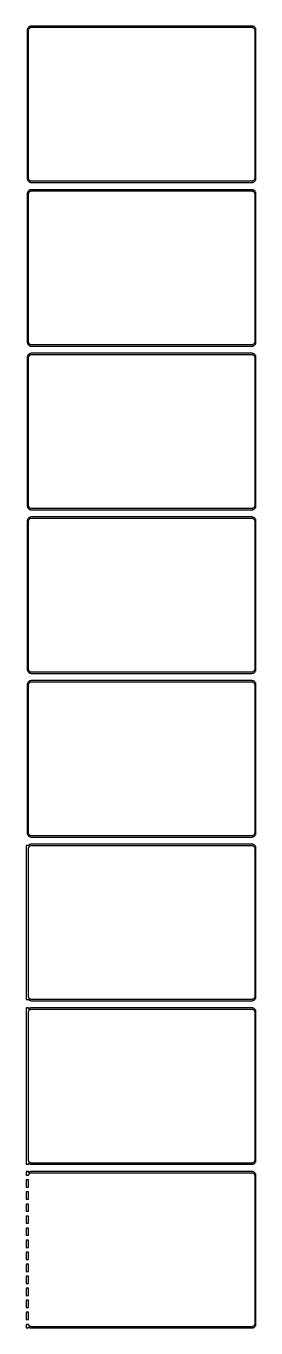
# Model space of a CAD drawing. Header units: metres. Extents: x -144 to 142, y 2963 to 6013.
# Drawn here: x -144 to 142, y 4391 to 6013 of the extents above; entities that cross this region are included whole.
import ezdxf

# ---------------------------------------------------------------- set-up
doc = ezdxf.new("R2010")
doc.units = ezdxf.units.M

msp = doc.modelspace()

# ---------------------------------------------------------------- linework, layer by layer
for p, q in [((-142.461, 6009.13), (-142.5, 6008.5)), ((-142.5, 6008.5), (-142.5, 5823.5)), ((-142.343, 6009.74), (-142.461, 6009.13)), ((-142.149, 6010.34), (-142.343, 6009.74)), ((-141.882, 6010.91), (-142.149, 6010.34)), ((-141.545, 6011.44), (-141.882, 6010.91)), ((-141.145, 6011.92), (-141.545, 6011.44)), ((-140.687, 6012.35), (-141.145, 6011.92)), ((-141, 6008), (-140.968, 6008.5)), ((-141, 5824), (-141, 6008)), ((-140.968, 6008.5), (-140.874, 6008.99)), ((-140.874, 6008.99), (-140.719, 6009.47)), ((-140.719, 6009.47), (-140.505, 6009.93)), ((-140.179, 6012.72), (-140.687, 6012.35)), ((-140.505, 6009.93), (-140.236, 6010.35)), ((-140.236, 6010.35), (-139.916, 6010.74)), ((-139.629, 6013.02), (-140.179, 6012.72)), ((-139.916, 6010.74), (-139.55, 6011.08)), ((-139.045, 6013.26), (-139.629, 6013.02)), ((-139.55, 6011.08), (-139.143, 6011.38)), ((-139.143, 6011.38), (-138.703, 6011.62)), ((-138.437, 6013.41), (-139.045, 6013.26)), ((-138.703, 6011.62), (-138.236, 6011.8)), ((-137.814, 6013.49), (-138.437, 6013.41)), ((-138.236, 6011.8), (-137.75, 6011.93)), ((137.814, 6013.49), (-137.814, 6013.49)), ((-137.75, 6011.93), (-137.251, 6011.99)), ((-137.251, 6011.99), (137.251, 6011.99)), ((137.251, 6011.99), (137.75, 6011.93)), ((137.75, 6011.93), (138.236, 6011.8)), ((138.437, 6013.41), (137.814, 6013.49)), ((138.236, 6011.8), (138.703, 6011.62)), ((139.045, 6013.26), (138.437, 6013.41)), ((138.703, 6011.62), (139.143, 6011.38)), ((139.629, 6013.02), (139.045, 6013.26)), ((139.143, 6011.38), (139.55, 6011.08)), ((139.55, 6011.08), (139.916, 6010.74)), ((140.179, 6012.72), (139.629, 6013.02)), ((139.916, 6010.74), (140.236, 6010.35)), ((140.687, 6012.35), (140.179, 6012.72)), ((140.236, 6010.35), (140.505, 6009.93)), ((140.505, 6009.93), (140.719, 6009.47)), ((141.145, 6011.92), (140.687, 6012.35)), ((140.719, 6009.47), (140.874, 6008.99)), ((140.874, 6008.99), (140.968, 6008.5)), ((140.968, 6008.5), (141, 6008)), ((141, 6008), (141, 5824)), ((141.545, 6011.44), (141.145, 6011.92)), ((141.882, 6010.91), (141.545, 6011.44)), ((142.149, 6010.34), (141.882, 6010.91)), ((142.343, 6009.74), (142.149, 6010.34)), ((142.461, 6009.13), (142.343, 6009.74)), ((142.5, 6008.5), (142.461, 6009.13)), ((142.5, 5823.5), (142.5, 6008.5)), ((-142.5, 5823.5), (-142.461, 5822.87)), ((-142.461, 5822.87), (-142.343, 5822.26)), ((-142.343, 5822.26), (-142.149, 5821.66)), ((-142.149, 5821.66), (-141.882, 5821.09)), ((-141.882, 5821.09), (-141.545, 5820.56)), ((-141.545, 5820.56), (-141.145, 5820.08)), ((-141.145, 5820.08), (-140.687, 5819.65)), ((-140.968, 5823.5), (-141, 5824)), ((-140.874, 5823.01), (-140.968, 5823.5)), ((-140.719, 5822.53), (-140.874, 5823.01)), ((-140.505, 5822.07), (-140.719, 5822.53)), ((-140.687, 5819.65), (-140.179, 5819.28)), ((-140.236, 5821.65), (-140.505, 5822.07)), ((-139.916, 5821.26), (-140.236, 5821.65)), ((-140.179, 5819.28), (-139.629, 5818.98)), ((-139.55, 5820.92), (-139.916, 5821.26)), ((-139.629, 5818.98), (-139.045, 5818.74)), ((-139.143, 5820.62), (-139.55, 5820.92)), ((-138.703, 5820.38), (-139.143, 5820.62)), ((-139.045, 5818.74), (-138.437, 5818.59)), ((-138.236, 5820.2), (-138.703, 5820.38)), ((-138.437, 5818.59), (-137.814, 5818.51)), ((-137.75, 5820.07), (-138.236, 5820.2)), ((-137.814, 5818.51), (137.814, 5818.51)), ((-137.251, 5820.01), (-137.75, 5820.07)), ((137.251, 5820.01), (-137.251, 5820.01)), ((137.75, 5820.07), (137.251, 5820.01)), ((138.236, 5820.2), (137.75, 5820.07)), ((137.814, 5818.51), (138.437, 5818.59)), ((138.703, 5820.38), (138.236, 5820.2)), ((138.437, 5818.59), (139.045, 5818.74)), ((139.143, 5820.62), (138.703, 5820.38)), ((139.045, 5818.74), (139.629, 5818.98)), ((139.55, 5820.92), (139.143, 5820.62)), ((139.916, 5821.26), (139.55, 5820.92)), ((139.629, 5818.98), (140.179, 5819.28)), ((140.236, 5821.65), (139.916, 5821.26)), ((140.179, 5819.28), (140.687, 5819.65)), ((140.505, 5822.07), (140.236, 5821.65)), ((140.719, 5822.53), (140.505, 5822.07)), ((140.687, 5819.65), (141.145, 5820.08)), ((140.874, 5823.01), (140.719, 5822.53)), ((140.968, 5823.5), (140.874, 5823.01)), ((141, 5824), (140.968, 5823.5)), ((141.145, 5820.08), (141.545, 5820.56)), ((141.545, 5820.56), (141.882, 5821.09)), ((141.882, 5821.09), (142.149, 5821.66)), ((142.149, 5821.66), (142.343, 5822.26)), ((142.343, 5822.26), (142.461, 5822.87)), ((142.461, 5822.87), (142.5, 5823.5)), ((-142.461, 5805.13), (-142.5, 5804.5)), ((-142.5, 5804.5), (-142.5, 5619.5)), ((-142.343, 5805.74), (-142.461, 5805.13)), ((-142.149, 5806.34), (-142.343, 5805.74)), ((-141.882, 5806.91), (-142.149, 5806.34)), ((-141.545, 5807.44), (-141.882, 5806.91)), ((-141.145, 5807.92), (-141.545, 5807.44)), ((-140.687, 5808.35), (-141.145, 5807.92)), ((-141, 5804), (-140.968, 5804.5)), ((-141, 5620), (-141, 5804)), ((-140.968, 5804.5), (-140.874, 5804.99)), ((-140.874, 5804.99), (-140.719, 5805.47)), ((-140.719, 5805.47), (-140.505, 5805.93)), ((-140.179, 5808.72), (-140.687, 5808.35)), ((-140.505, 5805.93), (-140.236, 5806.35)), ((-140.236, 5806.35), (-139.916, 5806.74)), ((-139.629, 5809.02), (-140.179, 5808.72)), ((-139.916, 5806.74), (-139.55, 5807.08)), ((-139.045, 5809.26), (-139.629, 5809.02)), ((-139.55, 5807.08), (-139.143, 5807.38)), ((-139.143, 5807.38), (-138.703, 5807.62)), ((-138.437, 5809.41), (-139.045, 5809.26)), ((-138.703, 5807.62), (-138.236, 5807.8)), ((-137.814, 5809.49), (-138.437, 5809.41)), ((-138.236, 5807.8), (-137.75, 5807.93)), ((137.814, 5809.49), (-137.814, 5809.49)), ((-137.75, 5807.93), (-137.251, 5807.99)), ((-137.251, 5807.99), (137.251, 5807.99)), ((137.251, 5807.99), (137.75, 5807.93)), ((137.75, 5807.93), (138.236, 5807.8)), ((138.437, 5809.41), (137.814, 5809.49)), ((138.236, 5807.8), (138.703, 5807.62)), ((139.045, 5809.26), (138.437, 5809.41)), ((138.703, 5807.62), (139.143, 5807.38)), ((139.629, 5809.02), (139.045, 5809.26)), ((139.143, 5807.38), (139.55, 5807.08)), ((139.55, 5807.08), (139.916, 5806.74)), ((140.179, 5808.72), (139.629, 5809.02)), ((139.916, 5806.74), (140.236, 5806.35)), ((140.687, 5808.35), (140.179, 5808.72)), ((140.236, 5806.35), (140.505, 5805.93)), ((140.505, 5805.93), (140.719, 5805.47)), ((141.145, 5807.92), (140.687, 5808.35)), ((140.719, 5805.47), (140.874, 5804.99)), ((140.874, 5804.99), (140.968, 5804.5)), ((140.968, 5804.5), (141, 5804)), ((141, 5804), (141, 5620)), ((141.545, 5807.44), (141.145, 5807.92)), ((141.882, 5806.91), (141.545, 5807.44)), ((142.149, 5806.34), (141.882, 5806.91)), ((142.343, 5805.74), (142.149, 5806.34)), ((142.461, 5805.13), (142.343, 5805.74)), ((142.5, 5804.5), (142.461, 5805.13)), ((142.5, 5619.5), (142.5, 5804.5)), ((-142.5, 5619.5), (-142.461, 5618.87)), ((-142.461, 5618.87), (-142.343, 5618.26)), ((-142.343, 5618.26), (-142.149, 5617.66)), ((-142.149, 5617.66), (-141.882, 5617.09)), ((-141.882, 5617.09), (-141.545, 5616.56)), ((-141.545, 5616.56), (-141.145, 5616.08)), ((-141.145, 5616.08), (-140.687, 5615.65)), ((-140.968, 5619.5), (-141, 5620)), ((-140.874, 5619.01), (-140.968, 5619.5)), ((-140.719, 5618.53), (-140.874, 5619.01)), ((-140.505, 5618.07), (-140.719, 5618.53)), ((-140.687, 5615.65), (-140.179, 5615.28)), ((-140.236, 5617.65), (-140.505, 5618.07)), ((-139.916, 5617.26), (-140.236, 5617.65)), ((-139.55, 5616.92), (-139.916, 5617.26)), ((-139.143, 5616.62), (-139.55, 5616.92)), ((-138.703, 5616.38), (-139.143, 5616.62)), ((-138.236, 5616.2), (-138.703, 5616.38)), ((-137.75, 5616.07), (-138.236, 5616.2)), ((-137.251, 5616.01), (-137.75, 5616.07)), ((137.251, 5616.01), (-137.251, 5616.01)), ((137.75, 5616.07), (137.251, 5616.01)), ((138.236, 5616.2), (137.75, 5616.07)), ((138.703, 5616.38), (138.236, 5616.2)), ((139.143, 5616.62), (138.703, 5616.38)), ((139.55, 5616.92), (139.143, 5616.62)), ((139.916, 5617.26), (139.55, 5616.92)), ((140.236, 5617.65), (139.916, 5617.26)), ((140.179, 5615.28), (140.687, 5615.65)), ((140.505, 5618.07), (140.236, 5617.65)), ((140.719, 5618.53), (140.505, 5618.07)), ((140.687, 5615.65), (141.145, 5616.08)), ((140.874, 5619.01), (140.719, 5618.53)), ((140.968, 5619.5), (140.874, 5619.01)), ((141, 5620), (140.968, 5619.5)), ((141.145, 5616.08), (141.545, 5616.56)), ((141.545, 5616.56), (141.882, 5617.09)), ((141.882, 5617.09), (142.149, 5617.66)), ((142.149, 5617.66), (142.343, 5618.26)), ((142.343, 5618.26), (142.461, 5618.87)), ((142.461, 5618.87), (142.5, 5619.5)), ((-142.461, 5601.13), (-142.5, 5600.5)), ((-142.5, 5600.5), (-142.5, 5415.5)), ((-142.343, 5601.74), (-142.461, 5601.13)), ((-142.149, 5602.34), (-142.343, 5601.74)), ((-141.882, 5602.91), (-142.149, 5602.34)), ((-141.545, 5603.44), (-141.882, 5602.91)), ((-141.145, 5603.92), (-141.545, 5603.44)), ((-140.687, 5604.35), (-141.145, 5603.92)), ((-141, 5600), (-140.968, 5600.5)), ((-141, 5416), (-141, 5600)), ((-140.968, 5600.5), (-140.874, 5600.99)), ((-140.874, 5600.99), (-140.719, 5601.47)), ((-140.719, 5601.47), (-140.505, 5601.93)), ((-140.179, 5604.72), (-140.687, 5604.35)), ((-140.505, 5601.93), (-140.236, 5602.35)), ((-140.236, 5602.35), (-139.916, 5602.74)), ((-140.179, 5615.28), (-139.629, 5614.98)), ((-139.629, 5605.02), (-140.179, 5604.72)), ((-139.916, 5602.74), (-139.55, 5603.08)), ((-139.629, 5614.98), (-139.045, 5614.74)), ((-139.045, 5605.26), (-139.629, 5605.02)), ((-139.55, 5603.08), (-139.143, 5603.38)), ((-139.143, 5603.38), (-138.703, 5603.62)), ((-139.045, 5614.74), (-138.437, 5614.59)), ((-138.437, 5605.41), (-139.045, 5605.26)), ((-138.703, 5603.62), (-138.236, 5603.8)), ((-138.437, 5614.59), (-137.814, 5614.51)), ((-137.814, 5605.49), (-138.437, 5605.41)), ((-138.236, 5603.8), (-137.75, 5603.93)), ((-137.814, 5614.51), (137.814, 5614.51)), ((137.814, 5605.49), (-137.814, 5605.49)), ((-137.75, 5603.93), (-137.251, 5603.99)), ((-137.251, 5603.99), (137.251, 5603.99)), ((137.251, 5603.99), (137.75, 5603.93)), ((137.75, 5603.93), (138.236, 5603.8)), ((137.814, 5614.51), (138.437, 5614.59)), ((138.437, 5605.41), (137.814, 5605.49)), ((138.236, 5603.8), (138.703, 5603.62)), ((138.437, 5614.59), (139.045, 5614.74)), ((139.045, 5605.26), (138.437, 5605.41)), ((138.703, 5603.62), (139.143, 5603.38)), ((139.045, 5614.74), (139.629, 5614.98)), ((139.629, 5605.02), (139.045, 5605.26)), ((139.143, 5603.38), (139.55, 5603.08)), ((139.55, 5603.08), (139.916, 5602.74)), ((139.629, 5614.98), (140.179, 5615.28)), ((140.179, 5604.72), (139.629, 5605.02)), ((139.916, 5602.74), (140.236, 5602.35)), ((140.687, 5604.35), (140.179, 5604.72)), ((140.236, 5602.35), (140.505, 5601.93)), ((140.505, 5601.93), (140.719, 5601.47)), ((141.145, 5603.92), (140.687, 5604.35)), ((140.719, 5601.47), (140.874, 5600.99)), ((140.874, 5600.99), (140.968, 5600.5)), ((140.968, 5600.5), (141, 5600)), ((141, 5600), (141, 5416)), ((141.545, 5603.44), (141.145, 5603.92)), ((141.882, 5602.91), (141.545, 5603.44)), ((142.149, 5602.34), (141.882, 5602.91)), ((142.343, 5601.74), (142.149, 5602.34)), ((142.461, 5601.13), (142.343, 5601.74)), ((142.5, 5600.5), (142.461, 5601.13)), ((142.5, 5415.5), (142.5, 5600.5)), ((-142.5, 5415.5), (-142.461, 5414.87)), ((-142.461, 5414.87), (-142.343, 5414.26)), ((-142.343, 5414.26), (-142.149, 5413.66)), ((-142.149, 5413.66), (-141.882, 5413.09)), ((-141.882, 5413.09), (-141.545, 5412.56)), ((-141.545, 5412.56), (-141.145, 5412.08)), ((-141.145, 5412.08), (-140.687, 5411.65)), ((-140.968, 5415.5), (-141, 5416)), ((-140.874, 5415.01), (-140.968, 5415.5)), ((-140.719, 5414.53), (-140.874, 5415.01)), ((-140.505, 5414.07), (-140.719, 5414.53)), ((-140.687, 5411.65), (-140.179, 5411.28)), ((-140.236, 5413.65), (-140.505, 5414.07)), ((-139.916, 5413.26), (-140.236, 5413.65)), ((-140.179, 5411.28), (-139.629, 5410.98)), ((-139.55, 5412.92), (-139.916, 5413.26)), ((-139.629, 5410.98), (-139.045, 5410.74)), ((-139.143, 5412.62), (-139.55, 5412.92)), ((-138.703, 5412.38), (-139.143, 5412.62)), ((-139.045, 5410.74), (-138.437, 5410.59)), ((-138.236, 5412.2), (-138.703, 5412.38)), ((-138.437, 5410.59), (-137.814, 5410.51)), ((-137.75, 5412.07), (-138.236, 5412.2)), ((-137.814, 5410.51), (137.814, 5410.51)), ((-137.251, 5412.01), (-137.75, 5412.07)), ((137.251, 5412.01), (-137.251, 5412.01)), ((137.75, 5412.07), (137.251, 5412.01)), ((138.236, 5412.2), (137.75, 5412.07)), ((137.814, 5410.51), (138.437, 5410.59)), ((138.703, 5412.38), (138.236, 5412.2)), ((138.437, 5410.59), (139.045, 5410.74)), ((139.143, 5412.62), (138.703, 5412.38)), ((139.045, 5410.74), (139.629, 5410.98)), ((139.55, 5412.92), (139.143, 5412.62)), ((139.916, 5413.26), (139.55, 5412.92)), ((139.629, 5410.98), (140.179, 5411.28)), ((140.236, 5413.65), (139.916, 5413.26)), ((140.179, 5411.28), (140.687, 5411.65)), ((140.505, 5414.07), (140.236, 5413.65)), ((140.719, 5414.53), (140.505, 5414.07)), ((140.687, 5411.65), (141.145, 5412.08)), ((140.874, 5415.01), (140.719, 5414.53)), ((140.968, 5415.5), (140.874, 5415.01)), ((141, 5416), (140.968, 5415.5)), ((141.145, 5412.08), (141.545, 5412.56)), ((141.545, 5412.56), (141.882, 5413.09)), ((141.882, 5413.09), (142.149, 5413.66)), ((142.149, 5413.66), (142.343, 5414.26)), ((142.343, 5414.26), (142.461, 5414.87)), ((142.461, 5414.87), (142.5, 5415.5)), ((-142.461, 5397.13), (-142.5, 5396.5)), ((-142.5, 5396.5), (-142.5, 5211.5)), ((-142.343, 5397.74), (-142.461, 5397.13)), ((-142.149, 5398.34), (-142.343, 5397.74)), ((-141.882, 5398.91), (-142.149, 5398.34)), ((-141.545, 5399.44), (-141.882, 5398.91)), ((-141.145, 5399.92), (-141.545, 5399.44)), ((-140.687, 5400.35), (-141.145, 5399.92)), ((-141, 5396), (-140.968, 5396.5)), ((-141, 5212), (-141, 5396)), ((-140.968, 5396.5), (-140.874, 5396.99)), ((-140.874, 5396.99), (-140.719, 5397.47)), ((-140.719, 5397.47), (-140.505, 5397.93)), ((-140.179, 5400.72), (-140.687, 5400.35)), ((-140.505, 5397.93), (-140.236, 5398.35)), ((-140.236, 5398.35), (-139.916, 5398.74)), ((-139.629, 5401.02), (-140.179, 5400.72)), ((-139.916, 5398.74), (-139.55, 5399.08)), ((-139.045, 5401.26), (-139.629, 5401.02)), ((-139.55, 5399.08), (-139.143, 5399.38)), ((-139.143, 5399.38), (-138.703, 5399.62)), ((-138.437, 5401.41), (-139.045, 5401.26)), ((-138.703, 5399.62), (-138.236, 5399.8)), ((-137.814, 5401.49), (-138.437, 5401.41)), ((-138.236, 5399.8), (-137.75, 5399.93)), ((137.814, 5401.49), (-137.814, 5401.49)), ((-137.75, 5399.93), (-137.251, 5399.99)), ((-137.251, 5399.99), (137.251, 5399.99)), ((137.251, 5399.99), (137.75, 5399.93)), ((137.75, 5399.93), (138.236, 5399.8)), ((138.437, 5401.41), (137.814, 5401.49)), ((138.236, 5399.8), (138.703, 5399.62)), ((139.045, 5401.26), (138.437, 5401.41)), ((138.703, 5399.62), (139.143, 5399.38)), ((139.629, 5401.02), (139.045, 5401.26)), ((139.143, 5399.38), (139.55, 5399.08)), ((139.55, 5399.08), (139.916, 5398.74)), ((140.179, 5400.72), (139.629, 5401.02)), ((139.916, 5398.74), (140.236, 5398.35)), ((140.687, 5400.35), (140.179, 5400.72)), ((140.236, 5398.35), (140.505, 5397.93)), ((140.505, 5397.93), (140.719, 5397.47)), ((141.145, 5399.92), (140.687, 5400.35)), ((140.719, 5397.47), (140.874, 5396.99)), ((140.874, 5396.99), (140.968, 5396.5)), ((140.968, 5396.5), (141, 5396)), ((141, 5396), (141, 5212)), ((141.545, 5399.44), (141.145, 5399.92)), ((141.882, 5398.91), (141.545, 5399.44)), ((142.149, 5398.34), (141.882, 5398.91)), ((142.343, 5397.74), (142.149, 5398.34)), ((142.461, 5397.13), (142.343, 5397.74)), ((142.5, 5396.5), (142.461, 5397.13)), ((142.5, 5211.5), (142.5, 5396.5)), ((-142.5, 5211.5), (-142.461, 5210.87)), ((-142.461, 5210.87), (-142.343, 5210.26)), ((-142.343, 5210.26), (-142.149, 5209.66)), ((-140.968, 5211.5), (-141, 5212)), ((-140.874, 5211.01), (-140.968, 5211.5)), ((-140.719, 5210.53), (-140.874, 5211.01)), ((-140.505, 5210.07), (-140.719, 5210.53)), ((-140.236, 5209.65), (-140.505, 5210.07)), ((140.505, 5210.07), (140.236, 5209.65)), ((140.719, 5210.53), (140.505, 5210.07)), ((140.874, 5211.01), (140.719, 5210.53)), ((140.968, 5211.5), (140.874, 5211.01)), ((141, 5212), (140.968, 5211.5)), ((142.149, 5209.66), (142.343, 5210.26)), ((142.343, 5210.26), (142.461, 5210.87)), ((142.461, 5210.87), (142.5, 5211.5)), ((-142.343, 5193.74), (-142.461, 5193.13)), ((-142.149, 5194.34), (-142.343, 5193.74)), ((-142.149, 5209.66), (-141.882, 5209.09)), ((-141.882, 5194.91), (-142.149, 5194.34)), ((-141.882, 5209.09), (-141.545, 5208.56)), ((-141.545, 5195.44), (-141.882, 5194.91)), ((-141.545, 5208.56), (-141.145, 5208.08)), ((-141.145, 5195.92), (-141.545, 5195.44)), ((-141.145, 5208.08), (-140.687, 5207.65)), ((-140.687, 5196.35), (-141.145, 5195.92)), ((-140.719, 5193.47), (-140.505, 5193.93)), ((-140.687, 5207.65), (-140.179, 5207.28)), ((-140.179, 5196.72), (-140.687, 5196.35)), ((-140.505, 5193.93), (-140.236, 5194.35)), ((-139.916, 5209.26), (-140.236, 5209.65)), ((-140.236, 5194.35), (-139.916, 5194.74)), ((-140.179, 5207.28), (-139.629, 5206.98)), ((-139.629, 5197.02), (-140.179, 5196.72)), ((-139.55, 5208.92), (-139.916, 5209.26)), ((-139.916, 5194.74), (-139.55, 5195.08)), ((-139.629, 5206.98), (-139.045, 5206.74)), ((-139.045, 5197.26), (-139.629, 5197.02)), ((-139.143, 5208.62), (-139.55, 5208.92)), ((-139.55, 5195.08), (-139.143, 5195.38)), ((-138.703, 5208.38), (-139.143, 5208.62)), ((-139.143, 5195.38), (-138.703, 5195.62)), ((-139.045, 5206.74), (-138.437, 5206.59)), ((-138.437, 5197.41), (-139.045, 5197.26)), ((-138.236, 5208.2), (-138.703, 5208.38)), ((-138.703, 5195.62), (-138.236, 5195.8)), ((-138.437, 5206.59), (-137.814, 5206.51)), ((-137.814, 5197.49), (-138.437, 5197.41)), ((-137.75, 5208.07), (-138.236, 5208.2)), ((-138.236, 5195.8), (-137.75, 5195.93)), ((-137.814, 5206.51), (137.814, 5206.51)), ((137.814, 5197.49), (-137.814, 5197.49)), ((-137.251, 5208.01), (-137.75, 5208.07)), ((-137.75, 5195.93), (-137.251, 5195.99)), ((137.251, 5208.01), (-137.251, 5208.01)), ((-137.251, 5195.99), (137.251, 5195.99)), ((137.75, 5208.07), (137.251, 5208.01)), ((137.251, 5195.99), (137.75, 5195.93)), ((138.236, 5208.2), (137.75, 5208.07)), ((137.75, 5195.93), (138.236, 5195.8)), ((137.814, 5206.51), (138.437, 5206.59)), ((138.437, 5197.41), (137.814, 5197.49)), ((138.703, 5208.38), (138.236, 5208.2)), ((138.236, 5195.8), (138.703, 5195.62)), ((138.437, 5206.59), (139.045, 5206.74)), ((139.045, 5197.26), (138.437, 5197.41)), ((139.143, 5208.62), (138.703, 5208.38)), ((138.703, 5195.62), (139.143, 5195.38)), ((139.045, 5206.74), (139.629, 5206.98)), ((139.629, 5197.02), (139.045, 5197.26)), ((139.55, 5208.92), (139.143, 5208.62)), ((139.143, 5195.38), (139.55, 5195.08)), ((139.916, 5209.26), (139.55, 5208.92)), ((139.55, 5195.08), (139.916, 5194.74)), ((139.629, 5206.98), (140.179, 5207.28)), ((140.179, 5196.72), (139.629, 5197.02)), ((140.236, 5209.65), (139.916, 5209.26)), ((139.916, 5194.74), (140.236, 5194.35)), ((140.179, 5207.28), (140.687, 5207.65)), ((140.687, 5196.35), (140.179, 5196.72)), ((140.236, 5194.35), (140.505, 5193.93)), ((140.505, 5193.93), (140.719, 5193.47)), ((140.687, 5207.65), (141.145, 5208.08)), ((141.145, 5195.92), (140.687, 5196.35)), ((141.145, 5208.08), (141.545, 5208.56)), ((141.545, 5195.44), (141.145, 5195.92)), ((141.545, 5208.56), (141.882, 5209.09)), ((141.882, 5194.91), (141.545, 5195.44)), ((141.882, 5209.09), (142.149, 5209.66)), ((142.149, 5194.34), (141.882, 5194.91)), ((142.343, 5193.74), (142.149, 5194.34)), ((142.461, 5193.13), (142.343, 5193.74)), ((-142.461, 5193.13), (-142.5, 5192.5)), ((-142.5, 5192.5), (-142.5, 5007.5)), ((-141, 5192), (-140.968, 5192.5)), ((-141, 5008), (-141, 5192)), ((-140.968, 5192.5), (-140.874, 5192.99)), ((-140.874, 5192.99), (-140.719, 5193.47)), ((140.719, 5193.47), (140.874, 5192.99)), ((140.874, 5192.99), (140.968, 5192.5)), ((140.968, 5192.5), (141, 5192)), ((141, 5192), (141, 5008)), ((142.5, 5192.5), (142.461, 5193.13)), ((142.5, 5007.5), (142.5, 5192.5)), ((-142.5, 5007.5), (-142.461, 5006.87)), ((-142.461, 5006.87), (-142.343, 5006.26)), ((-142.343, 5006.26), (-142.149, 5005.66)), ((-142.149, 5005.66), (-141.882, 5005.09)), ((-141.882, 5005.09), (-141.545, 5004.56)), ((-141.545, 5004.56), (-141.145, 5004.08)), ((-141.145, 5004.08), (-140.687, 5003.65)), ((-140.968, 5007.5), (-141, 5008)), ((-140.874, 5007.01), (-140.968, 5007.5)), ((-140.719, 5006.53), (-140.874, 5007.01)), ((-140.505, 5006.07), (-140.719, 5006.53)), ((-140.687, 5003.65), (-140.179, 5003.28)), ((-140.236, 5005.65), (-140.505, 5006.07)), ((-139.916, 5005.26), (-140.236, 5005.65)), ((-140.179, 5003.28), (-139.629, 5002.98)), ((-139.55, 5004.92), (-139.916, 5005.26)), ((-139.629, 5002.98), (-139.045, 5002.74)), ((-139.143, 5004.62), (-139.55, 5004.92)), ((-138.703, 5004.38), (-139.143, 5004.62)), ((-139.045, 5002.74), (-138.437, 5002.59)), ((-138.236, 5004.2), (-138.703, 5004.38)), ((-138.437, 5002.59), (-137.814, 5002.51)), ((-137.75, 5004.07), (-138.236, 5004.2)), ((-137.814, 5002.51), (137.814, 5002.51)), ((-137.251, 5004.01), (-137.75, 5004.07)), ((137.251, 5004.01), (-137.251, 5004.01)), ((137.75, 5004.07), (137.251, 5004.01)), ((138.236, 5004.2), (137.75, 5004.07)), ((137.814, 5002.51), (138.437, 5002.59)), ((138.703, 5004.38), (138.236, 5004.2)), ((138.437, 5002.59), (139.045, 5002.74)), ((139.143, 5004.62), (138.703, 5004.38)), ((139.045, 5002.74), (139.629, 5002.98)), ((139.55, 5004.92), (139.143, 5004.62)), ((139.916, 5005.26), (139.55, 5004.92)), ((139.629, 5002.98), (140.179, 5003.28)), ((140.236, 5005.65), (139.916, 5005.26)), ((140.179, 5003.28), (140.687, 5003.65)), ((140.505, 5006.07), (140.236, 5005.65)), ((140.719, 5006.53), (140.505, 5006.07)), ((140.687, 5003.65), (141.145, 5004.08)), ((140.874, 5007.01), (140.719, 5006.53)), ((140.968, 5007.5), (140.874, 5007.01)), ((141, 5008), (140.968, 5007.5)), ((141.145, 5004.08), (141.545, 5004.56)), ((141.545, 5004.56), (141.882, 5005.09)), ((141.882, 5005.09), (142.149, 5005.66)), ((142.149, 5005.66), (142.343, 5006.26)), ((142.343, 5006.26), (142.461, 5006.87)), ((142.461, 5006.87), (142.5, 5007.5)), ((-141, 4992.06), (-144, 4992.06)), ((-144, 4992.06), (-144, 4799.94)), ((-140.687, 4992.35), (-141, 4992.06)), ((-141, 4988), (-140.968, 4988.5)), ((-141, 4804), (-141, 4988)), ((-140.968, 4988.5), (-140.874, 4988.99)), ((-140.874, 4988.99), (-140.719, 4989.47)), ((-140.719, 4989.47), (-140.505, 4989.93)), ((-140.179, 4992.72), (-140.687, 4992.35)), ((-140.505, 4989.93), (-140.236, 4990.35)), ((-140.236, 4990.35), (-139.916, 4990.74)), ((-139.629, 4993.02), (-140.179, 4992.72)), ((-139.916, 4990.74), (-139.55, 4991.08)), ((-139.045, 4993.26), (-139.629, 4993.02)), ((-139.55, 4991.08), (-139.143, 4991.38)), ((-139.143, 4991.38), (-138.703, 4991.62)), ((-138.437, 4993.41), (-139.045, 4993.26)), ((-138.703, 4991.62), (-138.236, 4991.8)), ((-137.814, 4993.49), (-138.437, 4993.41)), ((-138.236, 4991.8), (-137.75, 4991.93)), ((137.814, 4993.49), (-137.814, 4993.49)), ((-137.75, 4991.93), (-137.251, 4991.99)), ((-137.251, 4991.99), (137.251, 4991.99)), ((137.251, 4991.99), (137.75, 4991.93)), ((137.75, 4991.93), (138.236, 4991.8)), ((138.437, 4993.41), (137.814, 4993.49)), ((138.236, 4991.8), (138.703, 4991.62)), ((139.045, 4993.26), (138.437, 4993.41)), ((138.703, 4991.62), (139.143, 4991.38)), ((139.629, 4993.02), (139.045, 4993.26)), ((139.143, 4991.38), (139.55, 4991.08)), ((139.55, 4991.08), (139.916, 4990.74)), ((140.179, 4992.72), (139.629, 4993.02)), ((139.916, 4990.74), (140.236, 4990.35)), ((140.687, 4992.35), (140.179, 4992.72)), ((140.236, 4990.35), (140.505, 4989.93)), ((140.505, 4989.93), (140.719, 4989.47)), ((141.145, 4991.92), (140.687, 4992.35)), ((140.719, 4989.47), (140.874, 4988.99)), ((140.874, 4988.99), (140.968, 4988.5)), ((140.968, 4988.5), (141, 4988)), ((141, 4988), (141, 4804)), ((141.545, 4991.44), (141.145, 4991.92)), ((141.882, 4990.91), (141.545, 4991.44)), ((142.149, 4990.34), (141.882, 4990.91)), ((142.343, 4989.74), (142.149, 4990.34)), ((142.461, 4989.13), (142.343, 4989.74)), ((142.5, 4988.5), (142.461, 4989.13)), ((142.5, 4803.5), (142.5, 4988.5)), ((-144, 4799.94), (-141, 4799.94)), ((-141, 4789.47), (-144, 4789.47)), ((-144, 4789.47), (-144, 4594.53)), ((-140.968, 4803.5), (-141, 4804)), ((-141, 4799.94), (-140.687, 4799.65)), ((-141, 4788.06), (-141, 4789.47)), ((-140.687, 4788.35), (-141, 4788.06)), ((-140.874, 4803.01), (-140.968, 4803.5)), ((-140.719, 4802.53), (-140.874, 4803.01)), ((-140.505, 4802.07), (-140.719, 4802.53)), ((-140.687, 4799.65), (-140.179, 4799.28)), ((-140.179, 4788.72), (-140.687, 4788.35)), ((-140.236, 4801.65), (-140.505, 4802.07)), ((-139.916, 4801.26), (-140.236, 4801.65)), ((-140.179, 4799.28), (-139.629, 4798.98)), ((-139.629, 4789.02), (-140.179, 4788.72)), ((-139.55, 4800.92), (-139.916, 4801.26)), ((-139.629, 4798.98), (-139.045, 4798.74)), ((-139.045, 4789.26), (-139.629, 4789.02)), ((-139.143, 4800.62), (-139.55, 4800.92)), ((-138.703, 4800.38), (-139.143, 4800.62)), ((-139.045, 4798.74), (-138.437, 4798.59)), ((-138.437, 4789.41), (-139.045, 4789.26)), ((-138.236, 4800.2), (-138.703, 4800.38)), ((-138.703, 4787.62), (-138.236, 4787.8)), ((-138.437, 4798.59), (-137.814, 4798.51)), ((-137.814, 4789.49), (-138.437, 4789.41)), ((-137.75, 4800.07), (-138.236, 4800.2)), ((-138.236, 4787.8), (-137.75, 4787.93)), ((-137.814, 4798.51), (137.814, 4798.51)), ((137.814, 4789.49), (-137.814, 4789.49)), ((-137.251, 4800.01), (-137.75, 4800.07)), ((-137.75, 4787.93), (-137.251, 4787.99)), ((137.251, 4800.01), (-137.251, 4800.01)), ((-137.251, 4787.99), (137.251, 4787.99)), ((137.75, 4800.07), (137.251, 4800.01)), ((137.251, 4787.99), (137.75, 4787.93)), ((138.236, 4800.2), (137.75, 4800.07)), ((137.75, 4787.93), (138.236, 4787.8)), ((137.814, 4798.51), (138.437, 4798.59)), ((138.437, 4789.41), (137.814, 4789.49)), ((138.703, 4800.38), (138.236, 4800.2)), ((138.236, 4787.8), (138.703, 4787.62)), ((138.437, 4798.59), (139.045, 4798.74)), ((139.045, 4789.26), (138.437, 4789.41)), ((139.143, 4800.62), (138.703, 4800.38)), ((139.045, 4798.74), (139.629, 4798.98)), ((139.629, 4789.02), (139.045, 4789.26)), ((139.55, 4800.92), (139.143, 4800.62)), ((139.916, 4801.26), (139.55, 4800.92)), ((139.629, 4798.98), (140.179, 4799.28)), ((140.179, 4788.72), (139.629, 4789.02)), ((140.236, 4801.65), (139.916, 4801.26)), ((140.179, 4799.28), (140.687, 4799.65)), ((140.687, 4788.35), (140.179, 4788.72)), ((140.505, 4802.07), (140.236, 4801.65)), ((140.719, 4802.53), (140.505, 4802.07)), ((140.687, 4799.65), (141.145, 4800.08)), ((141.145, 4787.92), (140.687, 4788.35)), ((140.874, 4803.01), (140.719, 4802.53)), ((140.968, 4803.5), (140.874, 4803.01)), ((141, 4804), (140.968, 4803.5)), ((141.145, 4800.08), (141.545, 4800.56)), ((141.545, 4787.44), (141.145, 4787.92)), ((141.545, 4800.56), (141.882, 4801.09)), ((141.882, 4801.09), (142.149, 4801.66)), ((142.149, 4801.66), (142.343, 4802.26)), ((142.343, 4802.26), (142.461, 4802.87)), ((142.461, 4802.87), (142.5, 4803.5)), ((-141, 4784), (-140.968, 4784.5)), ((-141, 4600), (-141, 4784)), ((-140.968, 4784.5), (-140.874, 4784.99)), ((-140.874, 4784.99), (-140.719, 4785.47)), ((-140.719, 4785.47), (-140.505, 4785.93)), ((-140.505, 4785.93), (-140.236, 4786.35)), ((-140.236, 4786.35), (-139.916, 4786.74)), ((-139.916, 4786.74), (-139.55, 4787.08)), ((-139.55, 4787.08), (-139.143, 4787.38)), ((-139.143, 4787.38), (-138.703, 4787.62)), ((138.703, 4787.62), (139.143, 4787.38)), ((139.143, 4787.38), (139.55, 4787.08)), ((139.55, 4787.08), (139.916, 4786.74)), ((139.916, 4786.74), (140.236, 4786.35)), ((140.236, 4786.35), (140.505, 4785.93)), ((140.505, 4785.93), (140.719, 4785.47)), ((140.719, 4785.47), (140.874, 4784.99)), ((140.874, 4784.99), (140.968, 4784.5)), ((140.968, 4784.5), (141, 4784)), ((141, 4784), (141, 4600)), ((141.882, 4786.91), (141.545, 4787.44)), ((142.149, 4786.34), (141.882, 4786.91)), ((142.343, 4785.74), (142.149, 4786.34)), ((142.461, 4785.13), (142.343, 4785.74)), ((142.5, 4784.5), (142.461, 4785.13)), ((142.5, 4599.5), (142.5, 4784.5)), ((-144, 4594.53), (-141, 4594.53)), ((-140.968, 4599.5), (-141, 4600)), ((-141, 4594.53), (-141, 4595.94)), ((-141, 4595.94), (-140.687, 4595.65)), ((-140.874, 4599.01), (-140.968, 4599.5)), ((-140.719, 4598.53), (-140.874, 4599.01)), ((-140.505, 4598.07), (-140.719, 4598.53)), ((-140.687, 4595.65), (-140.179, 4595.28)), ((-140.236, 4597.65), (-140.505, 4598.07)), ((-139.916, 4597.26), (-140.236, 4597.65)), ((-140.179, 4595.28), (-139.629, 4594.98)), ((-139.55, 4596.92), (-139.916, 4597.26)), ((-139.629, 4594.98), (-139.045, 4594.74)), ((-139.143, 4596.62), (-139.55, 4596.92)), ((-138.703, 4596.38), (-139.143, 4596.62)), ((-139.045, 4594.74), (-138.437, 4594.59)), ((-138.236, 4596.2), (-138.703, 4596.38)), ((-138.437, 4594.59), (-137.814, 4594.51)), ((-137.75, 4596.07), (-138.236, 4596.2)), ((-137.814, 4594.51), (137.814, 4594.51)), ((-137.251, 4596.01), (-137.75, 4596.07)), ((137.251, 4596.01), (-137.251, 4596.01)), ((137.75, 4596.07), (137.251, 4596.01)), ((138.236, 4596.2), (137.75, 4596.07)), ((137.814, 4594.51), (138.437, 4594.59)), ((138.703, 4596.38), (138.236, 4596.2)), ((138.437, 4594.59), (139.045, 4594.74)), ((139.143, 4596.62), (138.703, 4596.38)), ((139.045, 4594.74), (139.629, 4594.98)), ((139.55, 4596.92), (139.143, 4596.62)), ((139.916, 4597.26), (139.55, 4596.92)), ((139.629, 4594.98), (140.179, 4595.28)), ((140.236, 4597.65), (139.916, 4597.26)), ((140.179, 4595.28), (140.687, 4595.65)), ((140.505, 4598.07), (140.236, 4597.65)), ((140.719, 4598.53), (140.505, 4598.07)), ((140.687, 4595.65), (141.145, 4596.08)), ((140.874, 4599.01), (140.719, 4598.53)), ((140.968, 4599.5), (140.874, 4599.01)), ((141, 4600), (140.968, 4599.5)), ((141.145, 4596.08), (141.545, 4596.56)), ((141.545, 4596.56), (141.882, 4597.09)), ((141.882, 4597.09), (142.149, 4597.66)), ((142.149, 4597.66), (142.343, 4598.26)), ((142.343, 4598.26), (142.461, 4598.87)), ((142.461, 4598.87), (142.5, 4599.5)), ((-141, 4585.49), (-144, 4585.49)), ((-144, 4585.49), (-144, 4580.99)), ((-144, 4580.99), (-140.874, 4580.99)), ((-141, 4584.06), (-141, 4585.49)), ((-140.687, 4584.35), (-141, 4584.06)), ((-140.874, 4580.99), (-140.719, 4581.47)), ((-140.874, 4580.99), (-140.874, 4580.99)), ((-140.719, 4581.47), (-140.505, 4581.93)), ((-140.179, 4584.72), (-140.687, 4584.35)), ((-140.505, 4581.93), (-140.236, 4582.35)), ((-140.236, 4582.35), (-139.916, 4582.74)), ((-139.629, 4585.02), (-140.179, 4584.72)), ((-139.916, 4582.74), (-139.55, 4583.08)), ((-139.045, 4585.26), (-139.629, 4585.02)), ((-139.55, 4583.08), (-139.143, 4583.38)), ((-139.143, 4583.38), (-138.703, 4583.62)), ((-138.437, 4585.41), (-139.045, 4585.26)), ((-138.703, 4583.62), (-138.236, 4583.8)), ((-137.814, 4585.49), (-138.437, 4585.41)), ((-138.236, 4583.8), (-137.75, 4583.93)), ((137.814, 4585.49), (-137.814, 4585.49)), ((-137.75, 4583.93), (-137.251, 4583.99)), ((-137.251, 4583.99), (137.251, 4583.99)), ((137.251, 4583.99), (137.75, 4583.93)), ((137.75, 4583.93), (138.236, 4583.8)), ((138.437, 4585.41), (137.814, 4585.49)), ((138.236, 4583.8), (138.703, 4583.62)), ((139.045, 4585.26), (138.437, 4585.41)), ((138.703, 4583.62), (139.143, 4583.38)), ((139.629, 4585.02), (139.045, 4585.26)), ((139.143, 4583.38), (139.55, 4583.08)), ((139.55, 4583.08), (139.916, 4582.74)), ((140.179, 4584.72), (139.629, 4585.02)), ((139.916, 4582.74), (140.236, 4582.35)), ((140.687, 4584.35), (140.179, 4584.72)), ((140.236, 4582.35), (140.505, 4581.93)), ((140.505, 4581.93), (140.719, 4581.47)), ((141.145, 4583.92), (140.687, 4584.35)), ((140.719, 4581.47), (140.874, 4580.99)), ((140.874, 4580.99), (140.968, 4580.5)), ((140.968, 4580.5), (141, 4580)), ((141, 4580), (141, 4396)), ((141.545, 4583.44), (141.145, 4583.92)), ((141.882, 4582.91), (141.545, 4583.44)), ((142.149, 4582.34), (141.882, 4582.91)), ((142.343, 4581.74), (142.149, 4582.34)), ((142.461, 4581.13), (142.343, 4581.74)), ((142.5, 4580.5), (142.461, 4581.13)), ((142.5, 4395.5), (142.5, 4580.5)), ((-141, 4575.01), (-144, 4575.01)), ((-144, 4575.01), (-144, 4565.99)), ((-144, 4565.99), (-141, 4565.99)), ((-141, 4565.99), (-141, 4575.01)), ((-141, 4560.01), (-144, 4560.01)), ((-144, 4560.01), (-144, 4550.99)), ((-144, 4550.99), (-141, 4550.99)), ((-141, 4545.01), (-144, 4545.01)), ((-144, 4545.01), (-144, 4535.99)), ((-141, 4550.99), (-141, 4560.01)), ((-141, 4535.99), (-141, 4545.01)), ((-144, 4535.99), (-141, 4535.99)), ((-141, 4530.01), (-144, 4530.01)), ((-144, 4530.01), (-144, 4520.99)), ((-141, 4520.99), (-141, 4530.01)), ((-144, 4520.99), (-141, 4520.99)), ((-141, 4515.01), (-144, 4515.01)), ((-144, 4515.01), (-144, 4505.99)), ((-141, 4505.99), (-141, 4515.01)), ((-144, 4505.99), (-141, 4505.99)), ((-141, 4500.01), (-144, 4500.01)), ((-144, 4500.01), (-144, 4490.99)), ((-141, 4490.99), (-141, 4500.01)), ((-144, 4490.99), (-141, 4490.99)), ((-141, 4485.01), (-144, 4485.01)), ((-144, 4485.01), (-144, 4475.99)), ((-141, 4475.99), (-141, 4485.01)), ((-144, 4475.99), (-141, 4475.99)), ((-141, 4470.01), (-144, 4470.01)), ((-144, 4470.01), (-144, 4460.99)), ((-141, 4460.99), (-141, 4470.01)), ((-144, 4460.99), (-141, 4460.99)), ((-141, 4455.01), (-144, 4455.01)), ((-144, 4455.01), (-144, 4445.99)), ((-141, 4445.99), (-141, 4455.01)), ((-144, 4445.99), (-141, 4445.99)), ((-141, 4440.01), (-144, 4440.01)), ((-144, 4440.01), (-144, 4430.99)), ((-144, 4430.99), (-141, 4430.99)), ((-141, 4430.99), (-141, 4440.01)), ((-141, 4425.01), (-144, 4425.01)), ((-144, 4425.01), (-144, 4415.99)), ((-144, 4415.99), (-141, 4415.99)), ((-141, 4415.99), (-141, 4425.01)), ((-141, 4410.01), (-144, 4410.01)), ((-144, 4410.01), (-144, 4400.99)), ((-144, 4400.99), (-141, 4400.99)), ((-141, 4400.99), (-141, 4410.01)), ((-140.874, 4395.01), (-144, 4395.01)), ((-144, 4395.01), (-144, 4390.51)), ((-144, 4390.51), (-141, 4390.51)), ((-141, 4391.94), (-140.687, 4391.65)), ((-141, 4390.51), (-141, 4391.94)), ((-140.719, 4394.53), (-140.874, 4395.01)), ((-140.874, 4395.01), (-140.874, 4395.01)), ((-140.505, 4394.07), (-140.719, 4394.53)), ((-140.687, 4391.65), (-140.179, 4391.28)), ((-140.236, 4393.65), (-140.505, 4394.07)), ((-139.916, 4393.26), (-140.236, 4393.65)), ((-140.179, 4391.28), (-139.629, 4390.98)), ((-139.55, 4392.92), (-139.916, 4393.26)), ((-139.629, 4390.98), (-139.045, 4390.74)), ((-139.143, 4392.62), (-139.55, 4392.92)), ((-138.703, 4392.38), (-139.143, 4392.62)), ((-139.045, 4390.74), (-138.437, 4390.59)), ((-138.236, 4392.2), (-138.703, 4392.38)), ((-138.437, 4390.59), (-137.814, 4390.51)), ((-137.75, 4392.07), (-138.236, 4392.2)), ((-137.814, 4390.51), (137.814, 4390.51)), ((-137.251, 4392.01), (-137.75, 4392.07)), ((137.251, 4392.01), (-137.251, 4392.01)), ((137.75, 4392.07), (137.251, 4392.01)), ((138.236, 4392.2), (137.75, 4392.07)), ((137.814, 4390.51), (138.437, 4390.59)), ((138.703, 4392.38), (138.236, 4392.2)), ((138.437, 4390.59), (139.045, 4390.74)), ((139.143, 4392.62), (138.703, 4392.38)), ((139.045, 4390.74), (139.629, 4390.98)), ((139.55, 4392.92), (139.143, 4392.62)), ((139.916, 4393.26), (139.55, 4392.92)), ((139.629, 4390.98), (140.179, 4391.28)), ((140.236, 4393.65), (139.916, 4393.26)), ((140.179, 4391.28), (140.687, 4391.65)), ((140.505, 4394.07), (140.236, 4393.65)), ((140.719, 4394.53), (140.505, 4394.07)), ((140.687, 4391.65), (141.145, 4392.08)), ((140.874, 4395.01), (140.719, 4394.53)), ((140.968, 4395.5), (140.874, 4395.01)), ((141, 4396), (140.968, 4395.5)), ((141.145, 4392.08), (141.545, 4392.56)), ((141.545, 4392.56), (141.882, 4393.09)), ((141.882, 4393.09), (142.149, 4393.66)), ((142.149, 4393.66), (142.343, 4394.26)), ((142.343, 4394.26), (142.461, 4394.87)), ((142.461, 4394.87), (142.5, 4395.5))]:
    msp.add_line(p, q)

doc.saveas('drawing.dxf')
